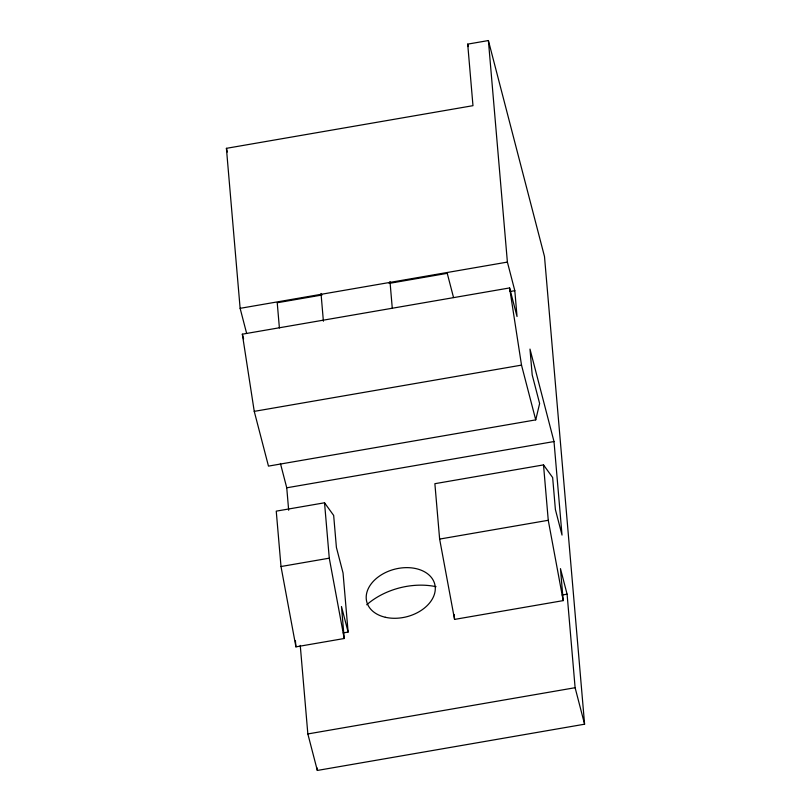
<?xml version="1.0" encoding="UTF-8"?>
<svg xmlns="http://www.w3.org/2000/svg" width="811" height="811" viewBox="0 0 811 811"><rect width="100%" height="100%" fill="white"/><g stroke="black" fill="none" stroke-linecap="round" stroke-linejoin="round"><path stroke-width="1.22" d="M246.625 333.351L240.127 308.332L226.411 148.332L472.975 105.673L467.704 44.129L488.394 40.55L507.392 262.085L514.813 290.683L517.033 316.523L509.602 287.935L242.337 334.183L254.249 411.37L268.471 466.112L535.736 419.875L539.629 403.523L532.198 374.925L529.988 349.085L554.004 441.549L562.023 535.088L555.393 509.541L552.646 477.537L543.512 464.896L434.878 483.691L439.633 539.082L454.565 619.411L563.199 600.616L560.452 568.612L567.092 594.169L575.111 687.708L584.589 724.203L317.334 770.45L307.845 733.945L300.252 645.404M240.127 308.332L507.392 262.085M321.987 295.011L277.23 302.756L279.4 327.968M389.108 283.404L447.54 273.287M509.886 291.534L514.813 290.683M254.249 411.37L521.514 365.122L535.736 419.875M288.665 510.241L286.749 487.796L554.004 441.549M348.112 632.053L343.043 572.982L336.403 547.425L333.666 515.431L324.532 502.79L276.247 511.143L281.001 566.524L295.934 646.864L344.209 638.51L341.472 606.506L348.112 632.053L343.154 632.915M281.001 566.524L329.276 558.171L324.532 502.79M439.633 539.082L548.256 520.287L543.512 464.896M562.094 595.031L567.092 594.169M307.845 733.945L575.111 687.708M488.394 40.55L544.495 256.519L584.589 724.203M467.704 44.129L468.342 46.572M447.033 272.526L453.542 297.546M226.411 148.332L227.364 151.992M280.424 463.456L286.749 487.796M242.337 334.183L243.584 338.947M548.256 520.287L563.199 600.616M329.276 558.171L344.209 638.51M509.602 287.935L521.514 365.122M454.15 614.495L454.565 619.411M389.99 281.529L392.26 308.038M321.024 293.46L323.396 321.227M317.111 767.926L317.334 770.45M295.407 640.71L295.934 646.864M366.724 604.773A61.464 42.922 -14.6 0 1 436.034 586.688M385.337 617.272A35.126 24.523 -14.6 0 0 435.233 587.002A35.126 24.523 -14.6 0 0 381.677 574.634A35.126 24.523 -14.6 0 0 385.337 617.272"/></g></svg>
